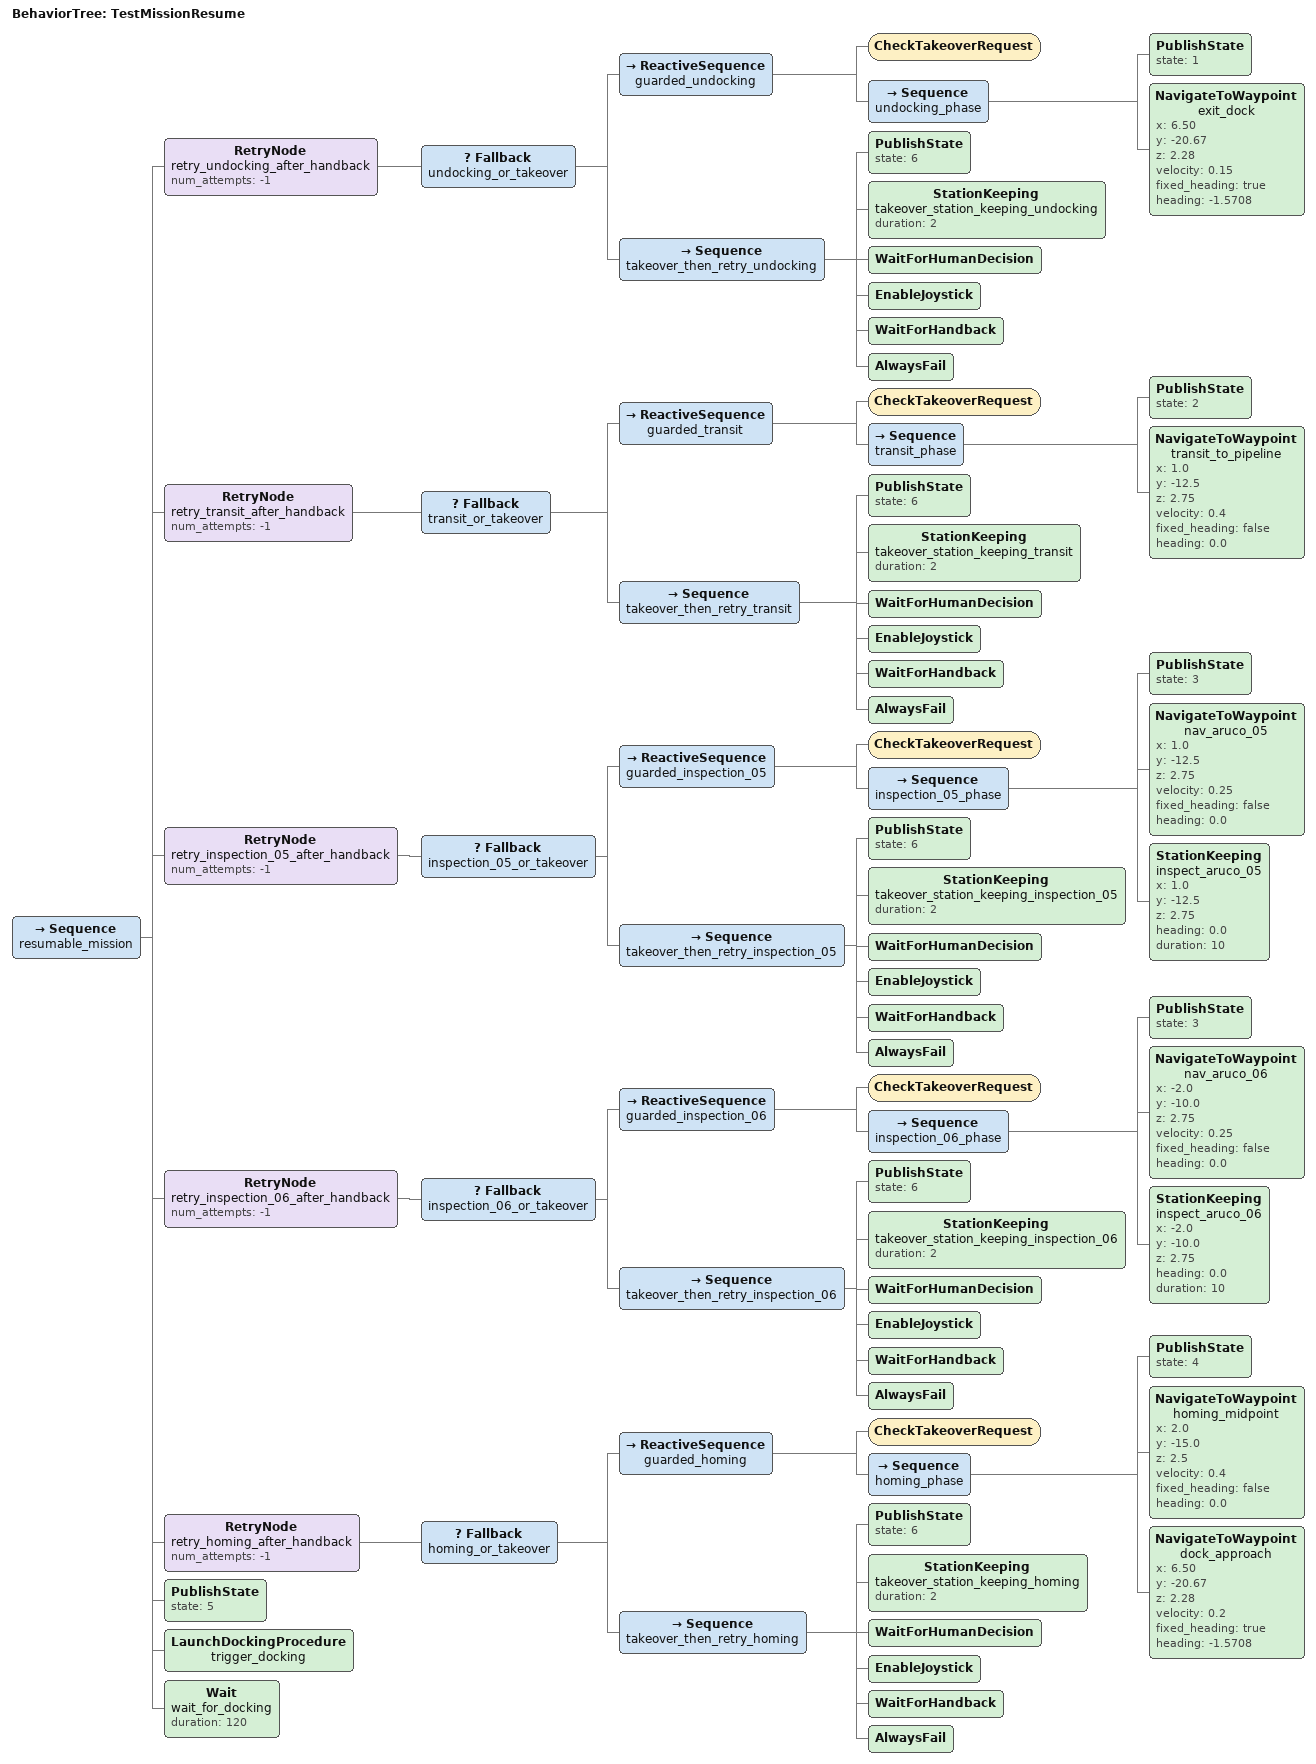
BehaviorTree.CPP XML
<?xml version="1.0" encoding="UTF-8"?>
<root BTCPP_format="4" main_tree_to_execute="TestMissionResume">
  <BehaviorTree ID="TestMissionResume">
    <Sequence name="resumable_mission">
      <RetryNode name="retry_undocking_after_handback" num_attempts="-1">
        <Fallback name="undocking_or_takeover">
          <ReactiveSequence name="guarded_undocking">
            <CheckTakeoverRequest/>
            <Sequence name="undocking_phase">
              <PublishState state="1"/>
              <NavigateToWaypoint name="exit_dock"
                                  x="6.50" y="-20.67" z="2.28"
                                  velocity="0.15" fixed_heading="true" heading="-1.5708"/>
            </Sequence>
          </ReactiveSequence>

          <Sequence name="takeover_then_retry_undocking">
            <PublishState state="6"/>
            <StationKeeping name="takeover_station_keeping_undocking" duration="2"/>
            <WaitForHumanDecision/>
            <EnableJoystick/>
            <WaitForHandback/>
            <AlwaysFail/>
          </Sequence>
        </Fallback>
      </RetryNode>

      <RetryNode name="retry_transit_after_handback" num_attempts="-1">
        <Fallback name="transit_or_takeover">
          <ReactiveSequence name="guarded_transit">
            <CheckTakeoverRequest/>
            <Sequence name="transit_phase">
              <PublishState state="2"/>
              <NavigateToWaypoint name="transit_to_pipeline"
                                  x="1.0" y="-12.5" z="2.75"
                                  velocity="0.4" fixed_heading="false" heading="0.0"/>
            </Sequence>
          </ReactiveSequence>

          <Sequence name="takeover_then_retry_transit">
            <PublishState state="6"/>
            <StationKeeping name="takeover_station_keeping_transit" duration="2"/>
            <WaitForHumanDecision/>
            <EnableJoystick/>
            <WaitForHandback/>
            <AlwaysFail/>
          </Sequence>
        </Fallback>
      </RetryNode>

      <RetryNode name="retry_inspection_05_after_handback" num_attempts="-1">
        <Fallback name="inspection_05_or_takeover">
          <ReactiveSequence name="guarded_inspection_05">
            <CheckTakeoverRequest/>
            <Sequence name="inspection_05_phase">
              <PublishState state="3"/>
              <NavigateToWaypoint name="nav_aruco_05"
                                  x="1.0" y="-12.5" z="2.75"
                                  velocity="0.25" fixed_heading="false" heading="0.0"/>
              <StationKeeping name="inspect_aruco_05"
                              x="1.0" y="-12.5" z="2.75"
                              heading="0.0" duration="10"/>
            </Sequence>
          </ReactiveSequence>

          <Sequence name="takeover_then_retry_inspection_05">
            <PublishState state="6"/>
            <StationKeeping name="takeover_station_keeping_inspection_05" duration="2"/>
            <WaitForHumanDecision/>
            <EnableJoystick/>
            <WaitForHandback/>
            <AlwaysFail/>
          </Sequence>
        </Fallback>
      </RetryNode>

      <RetryNode name="retry_inspection_06_after_handback" num_attempts="-1">
        <Fallback name="inspection_06_or_takeover">
          <ReactiveSequence name="guarded_inspection_06">
            <CheckTakeoverRequest/>
            <Sequence name="inspection_06_phase">
              <PublishState state="3"/>
              <NavigateToWaypoint name="nav_aruco_06"
                                  x="-2.0" y="-10.0" z="2.75"
                                  velocity="0.25" fixed_heading="false" heading="0.0"/>
              <StationKeeping name="inspect_aruco_06"
                              x="-2.0" y="-10.0" z="2.75"
                              heading="0.0" duration="10"/>
            </Sequence>
          </ReactiveSequence>

          <Sequence name="takeover_then_retry_inspection_06">
            <PublishState state="6"/>
            <StationKeeping name="takeover_station_keeping_inspection_06" duration="2"/>
            <WaitForHumanDecision/>
            <EnableJoystick/>
            <WaitForHandback/>
            <AlwaysFail/>
          </Sequence>
        </Fallback>
      </RetryNode>

      <RetryNode name="retry_homing_after_handback" num_attempts="-1">
        <Fallback name="homing_or_takeover">
          <ReactiveSequence name="guarded_homing">
            <CheckTakeoverRequest/>
            <Sequence name="homing_phase">
              <PublishState state="4"/>
              <NavigateToWaypoint name="homing_midpoint"
                                  x="2.0" y="-15.0" z="2.5"
                                  velocity="0.4" fixed_heading="false" heading="0.0"/>
              <NavigateToWaypoint name="dock_approach"
                                  x="6.50" y="-20.67" z="2.28"
                                  velocity="0.2" fixed_heading="true" heading="-1.5708"/>
            </Sequence>
          </ReactiveSequence>

          <Sequence name="takeover_then_retry_homing">
            <PublishState state="6"/>
            <StationKeeping name="takeover_station_keeping_homing" duration="2"/>
            <WaitForHumanDecision/>
            <EnableJoystick/>
            <WaitForHandback/>
            <AlwaysFail/>
          </Sequence>
        </Fallback>
      </RetryNode>

      <PublishState state="5"/>
      <LaunchDockingProcedure name="trigger_docking"/>
      <Wait name="wait_for_docking" duration="120"/>
    </Sequence>
  </BehaviorTree>
</root>
